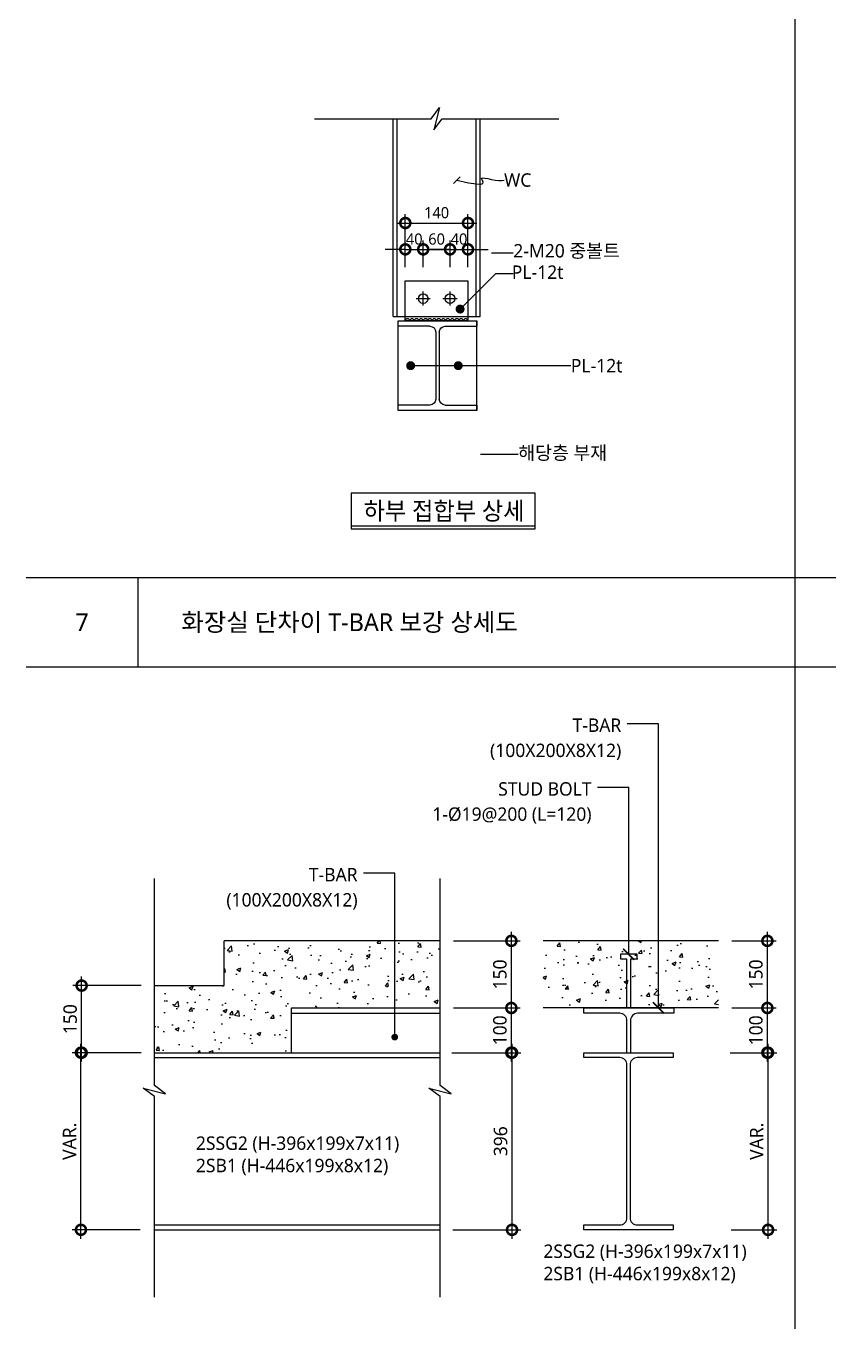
# Model space of a CAD drawing. Header units: millimetres. Extents: x 163207 to 170859, y 1699 to 7219.
# Drawn here: x 163207 to 165001, y 1699 to 4612 of the extents above; entities that cross this region are included whole.
import ezdxf
from ezdxf.enums import TextEntityAlignment as Align

# ---------------------------------------------------------------- set-up
doc = ezdxf.new("R2010")
doc.units = ezdxf.units.MM
doc.header["$LTSCALE"] = 10
doc.linetypes.add('HID', pattern=[5, 3, -2])
doc.layers.get('DEFPOINTS').update_dxf_attribs({"color": 137})
for name, color, linetype in [('##체크_센구조', 1, 'Continuous'), ('3STL', 3, 'Continuous'), ('A-ELE9', 9, 'Continuous'), ('BOLT', 7, 'Continuous'), ('DIM', 7, 'Continuous'), ('DIM-INT', 7, 'Continuous'), ('ELE-2', 2, 'Continuous'), ('ELE-6', 6, 'Continuous'), ('ELE7', 7, 'Continuous'), ('FORM', 7, 'Continuous'), ('SYM', 6, 'Continuous'), ('SYM-LEAD', 6, 'Continuous'), ('TAG', 6, 'Continuous'), ('TEXT', 3, 'Continuous'), ('TEXT-title', 2, 'Continuous'), ('WAL', 3, 'Continuous')]:
    doc.layers.add(name, color=color, linetype=linetype)
doc.styles.add('$0$스타일1', font='malgun.ttf')
doc.styles.add('Cell Head', font='malgun.ttf')
doc.styles.add('HB-tx', font='malgun.ttf', dxfattribs={"width": 0.95})
doc.styles.add('s1', font='malgun.ttf')
doc.styles.add('스타일1', font='malgun.ttf')
doc.dimstyles.new('CJA', dxfattribs={"dimscale": 300, "dimtxt": 2.7, "dimasz": 1, "dimexe": 2, "dimexo": 3, "dimgap": 1, "dimtad": 1, "dimdec": 0, "dimzin": 1, "dimdsep": 46, "dimlunit": 6, "dimtxsty": '$0$스타일1', "dimblk": 'CJDOT', "dimcen": 0.09, "dimdle": 1, "dimclrd": 256, "dimclre": 256, "dimclrt": 3, "dimadec": 0, "dimazin": 0, "dimtfac": 1, "dimtdec": 0, "dimtix": 1, "dimtmove": 2, "dimatfit": 3, "dimldrblk": 'CJDOT', "dimfxl": 1, "dimtolj": 1, "dimtzin": 1, "dimarcsym": 0})
doc.dimstyles.new('DIM-QD 1', dxfattribs={"dimtxt": 3, "dimasz": 1.5, "dimexe": 1, "dimexo": 0, "dimgap": 1, "dimtad": 1, "dimdec": 3, "dimdsep": 46, "dimlunit": 6, "dimtxsty": '$0$스타일1', "dimblk1": 'ARCHTICK', "dimblk2": 'ARCHTICK', "dimsah": 1, "dimcen": 0, "dimclrd": 256, "dimclre": 256, "dimclrt": 3, "dimazin": 2, "dimtfac": 1, "dimtdec": 3, "dimtix": 1, "dimtmove": 2, "dimatfit": 3, "dimldrblk": 'ARCHTICK', "dimfxl": 1, "dimtolj": 1, "dimtzin": 0, "dimarcsym": 0})

# ---------------------------------------------------------------- blocks, each defined once
blk = doc.blocks.new('_DotSmall')
at = {"color": 0, "linetype": 'ByBlock', "const_width": 0.5}
blk.add_lwpolyline([(-0.0625, 0, 1), (0.0625, 0, 1)], format="xyb", close=True, dxfattribs=at)
blk = doc.blocks.new('*D44')
at = {"layer": 'DEFPOINTS', "color": 0, "transparency": 16777216}
for p in [(164194.4, 4112.8), (164154.4, 4042.8), (164194.4, 4042.8)]:
    blk.add_point(p, dxfattribs=at)
at = {"layer": 'DIM-INT', "color": 7, "lineweight": -2, "transparency": 16777216}
for p, q in [((164154.4, 4112.8), (164109.4, 4112.8)), ((164154.4, 4072.8), (164154.4, 4132.8)), ((164154.4, 4112.8), (164194.4, 4112.8)), ((164194.4, 4072.8), (164194.4, 4132.8)), ((164194.4, 4112.8), (164239.4, 4112.8))]:
    blk.add_line(p, q, dxfattribs=at)
at = {"layer": 'DIM-INT', "color": 7, "lineweight": -2, "transparency": 16777216, "xscale": 45, "yscale": 45, "zscale": 45}
blk.add_blockref('_DotSmall', (164154.4, 4112.8), dxfattribs=at)
at = {"layer": 'DIM-INT', "color": 7, "lineweight": -2, "transparency": 16777216, "xscale": 45, "yscale": 45, "zscale": 45, "rotation": 180}
blk.add_blockref('_DotSmall', (164194.4, 4112.8), dxfattribs=at)
at = {"layer": 'DIM-INT', "color": 3, "transparency": 16777216, "insert": (164174.4, 4135.7), "char_height": 25, "attachment_point": 5, "style": '스타일1'}
blk.add_mtext('\\A1;40', dxfattribs=at)
blk = doc.blocks.new('CJDOT')
blk.add_line((-2, 0), (2, 0))
at = {"const_width": 0.5}
blk.add_lwpolyline([(-0.25, 0, 1), (0.25, 0, 1)], format="xyb", close=True, dxfattribs=at)
blk = doc.blocks.new('*D45')
at = {"layer": 'DEFPOINTS', "color": 0, "transparency": 16777216}
for p in [(164094.4, 4112.8), (164054.4, 4042.8), (164094.4, 4042.8)]:
    blk.add_point(p, dxfattribs=at)
at = {"layer": 'DIM-INT', "color": 7, "lineweight": -2, "transparency": 16777216}
for p, q in [((164054.4, 4112.8), (164009.4, 4112.8)), ((164054.4, 4072.8), (164054.4, 4132.8)), ((164054.4, 4112.8), (164094.4, 4112.8)), ((164094.4, 4072.8), (164094.4, 4132.8)), ((164094.4, 4112.8), (164139.4, 4112.8))]:
    blk.add_line(p, q, dxfattribs=at)
at = {"layer": 'DIM-INT', "color": 7, "lineweight": -2, "transparency": 16777216, "xscale": 45, "yscale": 45, "zscale": 45}
blk.add_blockref('_DotSmall', (164054.4, 4112.8), dxfattribs=at)
at = {"layer": 'DIM-INT', "color": 7, "lineweight": -2, "transparency": 16777216, "xscale": 45, "yscale": 45, "zscale": 45, "rotation": 180}
blk.add_blockref('_DotSmall', (164094.4, 4112.8), dxfattribs=at)
at = {"layer": 'DIM-INT', "color": 3, "transparency": 16777216, "insert": (164074.4, 4135.7), "char_height": 25, "attachment_point": 5, "style": '스타일1'}
blk.add_mtext('\\A1;40', dxfattribs=at)
blk = doc.blocks.new('*D46')
at = {"layer": 'DEFPOINTS', "color": 0, "transparency": 16777216}
for p in [(164154.4, 4112.8), (164094.4, 4042.8), (164154.4, 4042.8)]:
    blk.add_point(p, dxfattribs=at)
at = {"layer": 'DIM-INT', "color": 7, "lineweight": -2, "transparency": 16777216}
for p, q in [((164074.4, 4112.8), (164174.4, 4112.8)), ((164094.4, 4072.8), (164094.4, 4132.8)), ((164154.4, 4072.8), (164154.4, 4132.8))]:
    blk.add_line(p, q, dxfattribs=at)
at = {"layer": 'DIM-INT', "color": 7, "lineweight": -2, "transparency": 16777216, "xscale": 45, "yscale": 45, "zscale": 45, "rotation": 180}
blk.add_blockref('_DotSmall', (164094.4, 4112.8), dxfattribs=at)
at = {"layer": 'DIM-INT', "color": 7, "lineweight": -2, "transparency": 16777216, "xscale": 45, "yscale": 45, "zscale": 45}
blk.add_blockref('_DotSmall', (164154.4, 4112.8), dxfattribs=at)
at = {"layer": 'DIM-INT', "color": 3, "transparency": 16777216, "insert": (164124.4, 4135.7), "char_height": 25, "attachment_point": 5, "style": '스타일1'}
blk.add_mtext('\\A1;60', dxfattribs=at)
blk = doc.blocks.new('*U5')
for p, q in [((71, 188), (0, 188)), ((84, 175), (84, 25)), ((92, 175), (92, 25)), ((105, 188), (176, 188)), ((71, 12), (0, 12)), ((105, 12), (176, 12))]:
    blk.add_line(p, q)
for points in [[(176, 188), (176, 200), (0, 200), (0, 188)], [(0, 12), (0, 0), (176, 0), (176, 12)]]:
    blk.add_lwpolyline(points)
for centre, start, end in [((71, 175), 0, 90), ((105, 175), 90, 180), ((71, 25), 270, 0), ((105, 25), 180, 270)]:
    blk.add_arc(centre, 13, start, end)
blk = doc.blocks.new('*D47')
at = {"layer": 'DEFPOINTS', "color": 0, "transparency": 16777216}
for p in [(164194.4, 4171.7), (164054.4, 4101.7), (164194.4, 4101.7)]:
    blk.add_point(p, dxfattribs=at)
at = {"layer": 'DIM-INT', "color": 7, "lineweight": -2, "transparency": 16777216}
for p, q in [((164034.4, 4171.7), (164214.4, 4171.7)), ((164054.4, 4131.7), (164054.4, 4191.7)), ((164194.4, 4131.7), (164194.4, 4191.7))]:
    blk.add_line(p, q, dxfattribs=at)
at = {"layer": 'DIM-INT', "color": 7, "lineweight": -2, "transparency": 16777216, "xscale": 45, "yscale": 45, "zscale": 45, "rotation": 180}
blk.add_blockref('_DotSmall', (164054.4, 4171.7), dxfattribs=at)
at = {"layer": 'DIM-INT', "color": 7, "lineweight": -2, "transparency": 16777216, "xscale": 45, "yscale": 45, "zscale": 45}
blk.add_blockref('_DotSmall', (164194.4, 4171.7), dxfattribs=at)
at = {"layer": 'DIM-INT', "color": 3, "transparency": 16777216, "insert": (164124.4, 4194.7), "char_height": 25, "attachment_point": 5, "style": '스타일1'}
blk.add_mtext('\\A1;140', dxfattribs=at)
blk = doc.blocks.new('*D82')
at = {"layer": 'DEFPOINTS', "color": 0, "transparency": 16777216}
for p in [(163329.6, 2316.9), (163493.8, 2316.9), (163491.8, 1920.9)]:
    blk.add_point(p, dxfattribs=at)
at = {"layer": 'DIM', "color": 7, "lineweight": -2, "transparency": 16777216}
for p, q in [((163329.6, 1900.9), (163329.6, 2336.9)), ((163463.8, 2316.9), (163309.6, 2316.9)), ((163461.8, 1920.9), (163309.6, 1920.9))]:
    blk.add_line(p, q, dxfattribs=at)
at = {"layer": 'DIM', "color": 7, "lineweight": -2, "transparency": 16777216, "xscale": 45, "yscale": 45, "zscale": 45}
for p, rotation in [((163329.6, 2316.9), 90), ((163329.6, 1920.9), 270)]:
    blk.add_blockref('_DotSmall', p, dxfattribs=dict(at, rotation=rotation))
at = {"layer": 'DIM', "color": 3, "transparency": 16777216, "insert": (163304.3, 2118.9), "char_height": 30, "attachment_point": 5, "rotation": 90, "line_spacing_factor": 1.666667, "style": '스타일1'}
blk.add_mtext('\\A1;VAR.', dxfattribs=at)
blk = doc.blocks.new('*D83')
at = {"layer": 'DEFPOINTS', "color": 0, "transparency": 16777216}
for p in [(163331.1, 2466.9), (163493.8, 2466.9), (163493.8, 2316.9)]:
    blk.add_point(p, dxfattribs=at)
at = {"layer": 'DIM', "color": 7, "lineweight": -2, "transparency": 16777216}
for p, q in [((163331.1, 2296.9), (163331.1, 2486.9)), ((163463.8, 2466.9), (163311.1, 2466.9)), ((163463.8, 2316.9), (163311.1, 2316.9))]:
    blk.add_line(p, q, dxfattribs=at)
at = {"layer": 'DIM', "color": 7, "lineweight": -2, "transparency": 16777216, "xscale": 45, "yscale": 45, "zscale": 45}
for p, rotation in [((163331.1, 2466.9), 90), ((163331.1, 2316.9), 270)]:
    blk.add_blockref('_DotSmall', p, dxfattribs=dict(at, rotation=rotation))
at = {"layer": 'DIM', "color": 3, "transparency": 16777216, "insert": (163305.5, 2391.9), "char_height": 30, "attachment_point": 5, "rotation": 90, "line_spacing_factor": 1.666667, "style": '스타일1'}
blk.add_mtext('\\A1;150', dxfattribs=at)
blk = doc.blocks.new('_ARCHTICK')
at = {"color": 0, "linetype": 'ByBlock', "const_width": 0.15}
blk.add_lwpolyline([(-0.5, -0.5), (0.5, 0.5)], dxfattribs=at)
blk = doc.blocks.new('*D85')
at = {"layer": 'DEFPOINTS', "color": 0, "transparency": 16777216}
for p in [(164128.7, 2316.9), (164292.9, 2316.9), (164130.7, 1920.9)]:
    blk.add_point(p, dxfattribs=at)
at = {"layer": 'DIM', "color": 7, "lineweight": -2, "transparency": 16777216}
for p, q in [((164292.9, 1900.9), (164292.9, 2336.9)), ((164158.7, 2316.9), (164312.9, 2316.9)), ((164160.7, 1920.9), (164312.9, 1920.9))]:
    blk.add_line(p, q, dxfattribs=at)
at = {"layer": 'DIM', "color": 7, "lineweight": -2, "transparency": 16777216, "xscale": 45, "yscale": 45, "zscale": 45}
for p, rotation in [((164292.9, 2316.9), 90), ((164292.9, 1920.9), 270)]:
    blk.add_blockref('_DotSmall', p, dxfattribs=dict(at, rotation=rotation))
at = {"layer": 'DIM', "color": 3, "transparency": 16777216, "insert": (164267.4, 2118.9), "char_height": 30, "attachment_point": 5, "rotation": 90, "line_spacing_factor": 1.666667, "style": '스타일1'}
blk.add_mtext('\\A1;396', dxfattribs=at)
blk = doc.blocks.new('*D84')
at = {"layer": 'DEFPOINTS', "color": 0, "transparency": 16777216}
for p in [(164132.2, 2416.9), (164291.4, 2416.9), (164132.2, 2316.9)]:
    blk.add_point(p, dxfattribs=at)
at = {"layer": 'DIM', "color": 7, "lineweight": -2, "transparency": 16777216}
for p, q in [((164291.4, 2296.9), (164291.4, 2436.9)), ((164162.2, 2416.9), (164311.4, 2416.9)), ((164162.2, 2316.9), (164311.4, 2316.9))]:
    blk.add_line(p, q, dxfattribs=at)
at = {"layer": 'DIM', "color": 7, "lineweight": -2, "transparency": 16777216, "xscale": 45, "yscale": 45, "zscale": 45}
for p, rotation in [((164291.4, 2416.9), 90), ((164291.4, 2316.9), 270)]:
    blk.add_blockref('_DotSmall', p, dxfattribs=dict(at, rotation=rotation))
at = {"layer": 'DIM', "color": 3, "transparency": 16777216, "insert": (164265.9, 2366.9), "char_height": 30, "attachment_point": 5, "rotation": 90, "line_spacing_factor": 1.666667, "style": '스타일1'}
blk.add_mtext('\\A1;100', dxfattribs=at)
blk = doc.blocks.new('*D86')
at = {"layer": 'DEFPOINTS', "color": 0, "transparency": 16777216}
for p in [(164132.2, 2566.9), (164291.4, 2566.9), (164132.2, 2416.9)]:
    blk.add_point(p, dxfattribs=at)
at = {"layer": 'DIM', "color": 7, "lineweight": -2, "transparency": 16777216}
for p, q in [((164162.2, 2566.9), (164311.4, 2566.9)), ((164291.4, 2396.9), (164291.4, 2586.9)), ((164162.2, 2416.9), (164311.4, 2416.9))]:
    blk.add_line(p, q, dxfattribs=at)
at = {"layer": 'DIM', "color": 7, "lineweight": -2, "transparency": 16777216, "xscale": 45, "yscale": 45, "zscale": 45}
for p, rotation in [((164291.4, 2566.9), 90), ((164291.4, 2416.9), 270)]:
    blk.add_blockref('_DotSmall', p, dxfattribs=dict(at, rotation=rotation))
at = {"layer": 'DIM', "color": 3, "transparency": 16777216, "insert": (164265.9, 2491.9), "char_height": 30, "attachment_point": 5, "rotation": 90, "line_spacing_factor": 1.666667, "style": '스타일1'}
blk.add_mtext('\\A1;150', dxfattribs=at)
blk = doc.blocks.new('*D87')
at = {"layer": 'DEFPOINTS', "color": 0, "transparency": 16777216}
for p in [(164750.7, 2316.9), (164865, 2316.9), (164752.7, 1920.9)]:
    blk.add_point(p, dxfattribs=at)
at = {"layer": 'DIM', "color": 7, "lineweight": -2, "transparency": 16777216}
for p, q in [((164865, 1900.9), (164865, 2336.9)), ((164780.7, 2316.9), (164885, 2316.9)), ((164782.7, 1920.9), (164885, 1920.9))]:
    blk.add_line(p, q, dxfattribs=at)
at = {"layer": 'DIM', "color": 7, "lineweight": -2, "transparency": 16777216, "xscale": 45, "yscale": 45, "zscale": 45}
for p, rotation in [((164865, 2316.9), 90), ((164865, 1920.9), 270)]:
    blk.add_blockref('_DotSmall', p, dxfattribs=dict(at, rotation=rotation))
at = {"layer": 'DIM', "color": 3, "transparency": 16777216, "insert": (164839.7, 2118.9), "char_height": 30, "attachment_point": 5, "rotation": 90, "line_spacing_factor": 1.666667, "style": '스타일1'}
blk.add_mtext('\\A1;VAR.', dxfattribs=at)
blk = doc.blocks.new('*D88')
at = {"layer": 'DEFPOINTS', "color": 0, "transparency": 16777216}
for p in [(164754.2, 2416.9), (164863.5, 2416.9), (164754.2, 2316.9)]:
    blk.add_point(p, dxfattribs=at)
at = {"layer": 'DIM', "color": 7, "lineweight": -2, "transparency": 16777216}
for p, q in [((164863.5, 2296.9), (164863.5, 2436.9)), ((164784.2, 2416.9), (164883.5, 2416.9)), ((164784.2, 2316.9), (164883.5, 2316.9))]:
    blk.add_line(p, q, dxfattribs=at)
at = {"layer": 'DIM', "color": 7, "lineweight": -2, "transparency": 16777216, "xscale": 45, "yscale": 45, "zscale": 45}
for p, rotation in [((164863.5, 2416.9), 90), ((164863.5, 2316.9), 270)]:
    blk.add_blockref('_DotSmall', p, dxfattribs=dict(at, rotation=rotation))
at = {"layer": 'DIM', "color": 3, "transparency": 16777216, "insert": (164837.9, 2366.9), "char_height": 30, "attachment_point": 5, "rotation": 90, "line_spacing_factor": 1.666667, "style": '스타일1'}
blk.add_mtext('\\A1;100', dxfattribs=at)
blk = doc.blocks.new('*D89')
at = {"layer": 'DEFPOINTS', "color": 0, "transparency": 16777216}
for p in [(164754.2, 2566.9), (164863.5, 2566.9), (164754.2, 2416.9)]:
    blk.add_point(p, dxfattribs=at)
at = {"layer": 'DIM', "color": 7, "lineweight": -2, "transparency": 16777216}
for p, q in [((164784.2, 2566.9), (164883.5, 2566.9)), ((164863.5, 2396.9), (164863.5, 2586.9)), ((164784.2, 2416.9), (164883.5, 2416.9))]:
    blk.add_line(p, q, dxfattribs=at)
at = {"layer": 'DIM', "color": 7, "lineweight": -2, "transparency": 16777216, "xscale": 45, "yscale": 45, "zscale": 45}
for p, rotation in [((164863.5, 2566.9), 90), ((164863.5, 2416.9), 270)]:
    blk.add_blockref('_DotSmall', p, dxfattribs=dict(at, rotation=rotation))
at = {"layer": 'DIM', "color": 3, "transparency": 16777216, "insert": (164837.9, 2491.9), "char_height": 30, "attachment_point": 5, "rotation": 90, "line_spacing_factor": 1.666667, "style": '스타일1'}
blk.add_mtext('\\A1;150', dxfattribs=at)

msp = doc.modelspace()

# ---------------------------------------------------------------- hatches: boundary and pattern name
at = {"layer": '##체크_센구조', "true_color": 0x636466}
h = msp.add_hatch(dxfattribs=at)
h.set_pattern_fill('AR-CONC', color=251, scale=0.5)
h.set_pattern_definition([(50, (161011.64, 1224.43), (91.0923, -7.9695), [9.525, -104.775]), (355, (161011.64, 1224.43), (-17.6217, 95.5284), [7.62, -83.8203]), (100.4514, (161019.23, 1223.77), (73.4706, 87.5589), [8.095, -89.045]), (46.1842, (161011.64, 1249.83), (135.5395, -21.021), [14.2875, -157.1625]), (96.6356, (161022.93, 1248.08), (118.702, 123.713), [12.1425, -133.568]), (351.184, (161011.64, 1249.83), (118.702, 123.713), [11.43, -125.73]), (21, (161024.34, 1243.48), (75.8072, -51.1326), [9.525, -104.775]), (326, (161024.34, 1243.48), (30.901, 92.094), [7.62, -83.82]), (71.4514, (161030.655, 1239.22), (106.7082, 40.9614), [8.095, -89.045]), (37.5, (161011.638, 1224.432), (1.5443, 42.27752), [0, -82.804, 0, -85.09, 0, -84.1375]), (7.5, (161011.64, 1224.432), (33.40983, 50.0903), [0, -48.514, 0, -80.899, 0, -32.0675]), (327.5, (160983.317, 1224.432), (67.7953, -2.86437), [0, -31.75, 0, -99.06, 0, -131.445]), (317.5, (160970.617, 1224.43), (74.0646, 12.7132), [0, -41.275, 0, -65.786, 0, -93.345])])
h.paths.add_polyline_path([(164132.2, 2416.9), (164132.2, 2566.9), (163649.8, 2566.9), (163649.8, 2466.9), (163493.8, 2466.9), (163493.8, 2316.9), (163799.8, 2316.9), (163799.8, 2416.9)])
h = msp.add_hatch(dxfattribs=at)
h.set_pattern_fill('AR-CONC', color=251, scale=0.5)
h.set_pattern_definition([(50, (162745.01, 1289.34), (91.0923, -7.9695), [9.525, -104.775]), (355, (162745.01, 1289.34), (-17.6217, 95.5284), [7.62, -83.8203]), (100.4514, (162752.6, 1288.67), (73.4706, 87.559), [8.095, -89.045]), (46.184, (162745.01, 1314.74), (135.5395, -21.021), [14.2875, -157.1625]), (96.6356, (162756.3, 1312.99), (118.702, 123.713), [12.1425, -133.568]), (351.184, (162745.01, 1314.74), (118.702, 123.713), [11.43, -125.73]), (21, (162757.71, 1308.39), (75.8072, -51.1326), [9.525, -104.775]), (326, (162757.71, 1308.39), (30.901, 92.094), [7.62, -83.82]), (71.4514, (162764.03, 1304.13), (106.7082, 40.9614), [8.095, -89.045]), (37.5, (162745.01, 1289.337), (1.5443, 42.2775), [0, -82.804, 0, -85.09, 0, -84.1375]), (7.5, (162745.01, 1289.337), (33.4098, 50.0903), [0, -48.514, 0, -80.899, 0, -32.0675]), (327.5, (162716.69, 1289.337), (67.7953, -2.86437), [0, -31.75, 0, -99.06, 0, -131.445]), (317.5, (162703.99, 1289.34), (74.0646, 12.7132), [0, -41.275, 0, -65.786, 0, -93.345])])
h.paths.add_polyline_path([(164362.2, 2416.9), (164754.2, 2416.9), (164754.2, 2566.9), (164362.2, 2566.9)])

# ---------------------------------------------------------------- linework, layer by layer
at = {"layer": '3STL'}
for p, q in [((163493.8, 2316.9), (164132.2, 2316.9)), ((163493.8, 1920.9), (164130.7, 1920.9))]:
    msp.add_line(p, q, dxfattribs=at)
msp.add_lwpolyline([(164549.7, 2316.9), (164549.7, 2388.9, 0.414214), (164533.7, 2404.9), (164453.2, 2404.9), (164453.2, 2416.9), (164654.2, 2416.9), (164654.2, 2404.9), (164573.7, 2404.9, 0.414214), (164557.7, 2388.9), (164557.7, 2316.9)], format="xyb", dxfattribs=at)
msp.add_lwpolyline([(164453.7, 1920.9), (164453.7, 1931.9), (164533.7, 1931.9, 0.414214), (164549.7, 1947.9), (164549.7, 2289.9, 0.414214), (164533.7, 2305.9), (164453.7, 2305.9), (164453.7, 2316.9), (164652.7, 2316.9), (164652.7, 2305.9), (164572.7, 2305.9, 0.414214), (164556.7, 2289.9), (164556.7, 1947.9, 0.414214), (164572.7, 1931.9), (164652.7, 1931.9), (164652.7, 1920.9)], format="xyb", close=True, dxfattribs=at)
at = {"layer": 'A-ELE9'}
msp.add_line((163799.8, 2316.9), (163799.8, 2416.9), dxfattribs=at)
at = {"layer": 'A-ELE9', "color": 251}
for p, q in [((163799.8, 2404.9), (164132.2, 2404.9)), ((163493.8, 2305.9), (164132.2, 2305.9)), ((163493.8, 1931.9), (164130.7, 1931.9))]:
    msp.add_line(p, q, dxfattribs=at)
at = {"layer": 'BOLT', "linetype": 'Continuous'}
for p, q in [((164078.6, 4002.8), (164110.1, 4002.8)), ((164094.4, 3987), (164094.4, 4018.5)), ((164138.6, 4002.8), (164170.1, 4002.8)), ((164154.4, 3987), (164154.4, 4018.5))]:
    msp.add_line(p, q, dxfattribs=at)
for centre in [(164094.4, 4002.8), (164154.4, 4002.8)]:
    msp.add_circle(centre, 10.8, dxfattribs=at)
at = {"layer": 'DEFPOINTS'}
msp.add_lwpolyline([(163933.2, 3488), (164344.9, 3488), (164344.9, 3568), (163933.2, 3568)], close=True, dxfattribs=at)
at = {"layer": 'ELE-2', "color": 2}
for p, q in [((164132.2, 2566.9), (163649.8, 2566.9)), ((163649.8, 2466.9), (163649.8, 2566.9)), ((164754.2, 2566.9), (164362.2, 2566.9)), ((163493.8, 2466.9), (163493.8, 2466.9)), ((163493.8, 2466.9), (163649.8, 2466.9)), ((163799.8, 2316.9), (163799.8, 2416.9)), ((163799.8, 2416.9), (164132.2, 2416.9)), ((164754.2, 2416.9), (164362.2, 2416.9)), ((163493.8, 2316.9), (163799.8, 2316.9))]:
    msp.add_line(p, q, dxfattribs=at)
at = {"layer": 'ELE-6'}
msp.add_lwpolyline([(164558.7, 2416.9), (164558.7, 2526.9), (164572.2, 2526.9), (164572.2, 2536.9), (164535.2, 2536.9), (164535.2, 2526.9), (164548.7, 2526.9), (164548.7, 2416.9)], dxfattribs=at)
at = {"layer": 'ELE7', "ltscale": 60}
for p, q in [((164038.4, 3752.8), (164038.4, 3952.8)), ((164214.4, 3752.8), (164214.4, 3952.8))]:
    msp.add_line(p, q, dxfattribs=at)
at = {"layer": 'FORM', "color": 3}
msp.add_line((164924.5, 7219.3), (164924.5, 1699.3), dxfattribs=at)
at = {"layer": 'FORM', "color": 3, "ltscale": 0.3}
msp.add_line((163207, 3379.3), (170077, 3379.3), dxfattribs=at)
at = {"layer": 'FORM', "color": 4, "ltscale": 0.3}
for p, q in [((163457, 3379.3), (163457, 3179.3)), ((163207, 3179.3), (170077, 3179.3))]:
    msp.add_line(p, q, dxfattribs=at)
at = {"layer": 'SYM', "ltscale": 60}
for p, q in [((164162, 4260.4), (164176.8, 4275.2)), ((164246.7, 4105.3), (164295.7, 4105.3)), ((164256.8, 4059.2), (164295.7, 4059.2)), ((164066.4, 3852.8), (164424.3, 3852.8)), ((164222.3, 3654.8), (164306.9, 3654.8))]:
    msp.add_line(p, q, dxfattribs=at)
at = {"layer": 'SYM'}
for points in [[(163851.4, 4404.7), (164112, 4404.7), (164130.6, 4429.7), (164118.1, 4379.7), (164136.9, 4404.7), (164397.4, 4404.7)], [(163493.8, 1770.7), (163493.8, 2218.7), (163468.8, 2237.4), (163518.8, 2224.9), (163493.8, 2243.6), (163493.8, 2706.4)], [(164132.2, 1770.7), (164132.2, 2218.7), (164107.2, 2237.4), (164157.2, 2224.9), (164132.2, 2243.6), (164132.2, 2706.4)]]:
    msp.add_lwpolyline(points, dxfattribs=at)
at = {"layer": 'SYM', "ltscale": 60}
for points in [[(164169.4, 4267.8), (164195.9, 4261.8), (164213.3, 4259), (164223.4, 4258.7), (164227.8, 4260.4), (164228.4, 4263.2), (164227, 4266.5), (164225.2, 4269.6), (164224.9, 4271.8), (164227.3, 4272.5), (164232.3, 4272.1), (164239.1, 4270.9), (164247, 4269.3), (164255.2, 4267.8), (164263.1, 4266.8), (164269.9, 4266.6), (164275, 4267.8)], [(164176.9, 3979.3), (164256.8, 4059.2)]]:
    msp.add_lwpolyline(points, dxfattribs=at)
for points in [[(164154.9, 4013.5, 0, 10, 0), (164176.1, 4034.7, 0, 0, 0), (164246.7, 4105.3, 0, 0, 0)], [(164124.4, 3752.8, 0, 10, 0), (164145.6, 3731.5, 0, 0, 0), (164222.3, 3654.8, 0, 0, 0)]]:
    msp.add_lwpolyline(points, format="xyseb", dxfattribs=at)
at = {"layer": 'SYM', "ltscale": 60, "const_width": 10}
for points in [[(164173.3, 3975.8, -1), (164180.4, 3982.8, -1)], [(164062.8, 3849.2, -1), (164069.9, 3856.3, -1)], [(164169.2, 3849.2, -1), (164176.3, 3856.3, -1)]]:
    msp.add_lwpolyline(points, format="xyb", close=True, dxfattribs=at)
at = {"layer": 'SYM-LEAD'}
msp.add_lwpolyline([(164030.9, 2351.7), (164030.9, 2718), (163960.9, 2718)], dxfattribs=at)
at = {"layer": 'SYM-LEAD', "const_width": 7.5}
msp.add_lwpolyline([(164034.6, 2351.7, -1), (164027.1, 2351.7, -1)], format="xyb", close=True, dxfattribs=at)
at = {"layer": 'TAG', "ltscale": 60}
for centre in [(164059.4, 3952.8), (164069.4, 3952.8), (164079.4, 3952.8), (164089.4, 3952.8), (164099.4, 3952.8), (164109.4, 3952.8), (164119.4, 3952.8), (164129.4, 3952.8), (164139.4, 3952.8), (164149.4, 3952.8), (164159.4, 3952.8), (164169.4, 3952.8), (164179.4, 3952.8), (164189.4, 3952.8)]:
    msp.add_arc(centre, 5, 0, 180, dxfattribs=at)
at = {"layer": 'TEXT-title', "color": 7}
for p, q in [((163933.2, 3495), (164344.9, 3495)), ((163933.2, 3488), (164344.9, 3488))]:
    msp.add_line(p, q, dxfattribs=at)
at = {"layer": 'WAL'}
for p, q in [((164027.4, 3962.8), (164027.4, 4404.9)), ((164036.4, 3962.8), (164036.4, 4404.9)), ((164212.4, 3962.8), (164212.4, 4404.9)), ((164221.4, 3962.8), (164221.4, 4404.9)), ((164054.4, 4042.8), (164194.4, 4042.8)), ((164054.4, 3952.8), (164054.4, 4042.8)), ((164194.4, 4042.8), (164194.4, 3952.8)), ((164027.4, 3962.8), (164054.4, 3962.8)), ((164194.4, 3962.8), (164221.4, 3962.8)), ((164194.4, 3952.8), (164054.4, 3952.8))]:
    msp.add_line(p, q, dxfattribs=at)
at = {"layer": 'WAL', "linetype": 'HID', "ltscale": 30}
msp.add_line((164054.4, 3962.8), (164194.4, 3962.8), dxfattribs=at)

# ---------------------------------------------------------------- block references
at = {"layer": 'WAL', "xscale": -1}
msp.add_blockref('*U5', (164214.4, 3752.8), dxfattribs=at)

# ---------------------------------------------------------------- texts
at = {"layer": 'TEXT'}
for s, height, style, p in [('WC', 30, '스타일1', (164275, 4267.8)), ('2-M20 중볼트', 30, '스타일1', (164295.7, 4109.6)), ('PL-12t', 30, '스타일1', (164292.4, 4061.8)), ('PL-12t', 30, '스타일1', (164424.3, 3852.8)), ('해당층 부재', 30, '스타일1', (164306.9, 3657.8)), ('화장실 단차이 T-BAR 보강 상세도', 40, 's1', (163554, 3279.3)), ('2SSG2 (H-396x199x7x11)', 30, '스타일1', (163586.5, 2114.7)), ('2SB1 (H-446x199x8x12)', 30, '스타일1', (163586.5, 2064.7)), ('2SSG2 (H-396x199x7x11)', 30, '스타일1', (164362.9, 1873.1)), ('2SB1 (H-446x199x8x12)', 30, '스타일1', (164362.9, 1823.1))]:
    msp.add_text(s, height=height, dxfattribs=dict(at, style=style)).set_placement(p, align=Align.MIDDLE_LEFT)
at = {"layer": 'TEXT', "color": 6, "style": 'Cell Head'}
msp.add_text('7', height=40, dxfattribs=at).set_placement((163332, 3279.3), align=Align.MIDDLE_CENTER)
at = {"layer": 'TEXT', "style": '스타일1'}
for s, p in [('T-BAR', (164537.1, 3034.1)), ('(100X200X8X12)', (164537.1, 2977.8)), ('STUD BOLT', (164470.6, 2891.6)), ('1-Ø19@200 (L=120)', (164470.6, 2835.3)), ('T-BAR', (163947.8, 2699.9)), ('(100X200X8X12)', (163947.8, 2643.6))]:
    msp.add_text(s, height=30, dxfattribs=at).set_placement(p, align=Align.RIGHT)
at = {"layer": 'TEXT-title', "color": 3, "style": 'HB-tx', "width": 0.95}
msp.add_text('하부 접합부 상세', height=40, dxfattribs=at).set_placement((164141, 3528), align=Align.MIDDLE_CENTER)

# ---------------------------------------------------------------- dimensions: what is measured, and where the dimension line sits
at = {"layer": 'DIM'}
for base, p1, p2, picture, middle in [((164291.4, 2566.9), (164132.2, 2416.9), (164132.2, 2566.9), '*D86', (164265.9, 2491.9)), ((164863.5, 2566.9), (164754.2, 2416.9), (164754.2, 2566.9), '*D89', (164837.9, 2491.9)), ((163331.1, 2466.9), (163493.8, 2316.9), (163493.8, 2466.9), '*D83', (163305.5, 2391.9)), ((164291.4, 2416.9), (164132.2, 2316.9), (164132.2, 2416.9), '*D84', (164265.9, 2366.9)), ((164863.5, 2416.9), (164754.2, 2316.9), (164754.2, 2416.9), '*D88', (164837.9, 2366.9)), ((164292.9, 2316.9), (164130.7, 1920.9), (164128.7, 2316.9), '*D85', (164267.4, 2118.9))]:
    dim = msp.add_linear_dim(base=base, p1=p1, p2=p2, angle=270, dimstyle='CJA', override={"dimscale": 10, "dimtxt": 3, "dimasz": 4.5, "dimtxsty": '스타일1', "dimblk1": 'DotSmall', "dimblk2": 'DotSmall', "dimsah": 1, "dimdle": 2, "dimclrd": 7, "dimclre": 7}, dxfattribs=at)
    dim.commit()
    dim.dimension.update_dxf_attribs({"geometry": picture, "text_midpoint": middle})
for base, p1, p2, picture, middle in [((163329.6, 2316.9), (163491.8, 1920.9), (163493.8, 2316.9), '*D82', (163304.3, 2118.9)), ((164865, 2316.9), (164752.7, 1920.9), (164750.7, 2316.9), '*D87', (164839.7, 2118.9))]:
    dim = msp.add_linear_dim(base=base, p1=p1, p2=p2, angle=270, text='VAR.', dimstyle='CJA', override={"dimscale": 10, "dimtxt": 3, "dimasz": 4.5, "dimtxsty": '스타일1', "dimblk1": 'DotSmall', "dimblk2": 'DotSmall', "dimsah": 1, "dimdle": 2, "dimclrd": 7, "dimclre": 7}, dxfattribs=at)
    dim.commit()
    dim.dimension.update_dxf_attribs({"geometry": picture, "text_midpoint": middle})
at = {"layer": 'DIM-INT'}
for p1, p2, picture, middle in [((164054.4, 4101.7), (164194.4, 4101.7), '*D47', (164124.4, 4194.7)), ((164054.4, 4042.8), (164094.4, 4042.8), '*D45', (164074.4, 4135.7)), ((164094.4, 4042.8), (164154.4, 4042.8), '*D46', (164124.4, 4135.7)), ((164154.4, 4042.8), (164194.4, 4042.8), '*D44', (164174.4, 4135.7))]:
    dim = msp.add_aligned_dim(p1=p1, p2=p2, distance=70, dimstyle='CJA', override={"dimscale": 10, "dimtxt": 2.5, "dimasz": 4.5, "dimtxsty": '스타일1', "dimblk1": 'DotSmall', "dimblk2": 'DotSmall', "dimsah": 1, "dimdle": 2, "dimclrd": 7, "dimclre": 7}, dxfattribs=at)
    dim.commit()
    dim.dimension.update_dxf_attribs({"geometry": picture, "text_midpoint": middle})

# ---------------------------------------------------------------- leaders
at = {"layer": 'SYM-LEAD'}
for points in [[(164620.2, 2416.9), (164620.2, 3052.2), (164550.2, 3052.2)], [(164553.7, 2536.9), (164553.7, 2909.7), (164483.7, 2909.7)]]:
    msp.add_leader(points, dimstyle='DIM-QD 1', override={"dimscale": 10, "dimasz": 2.5, "dimtad": 0, "dimclrd": 6}, dxfattribs=at)

doc.saveas('drawing.dxf')
